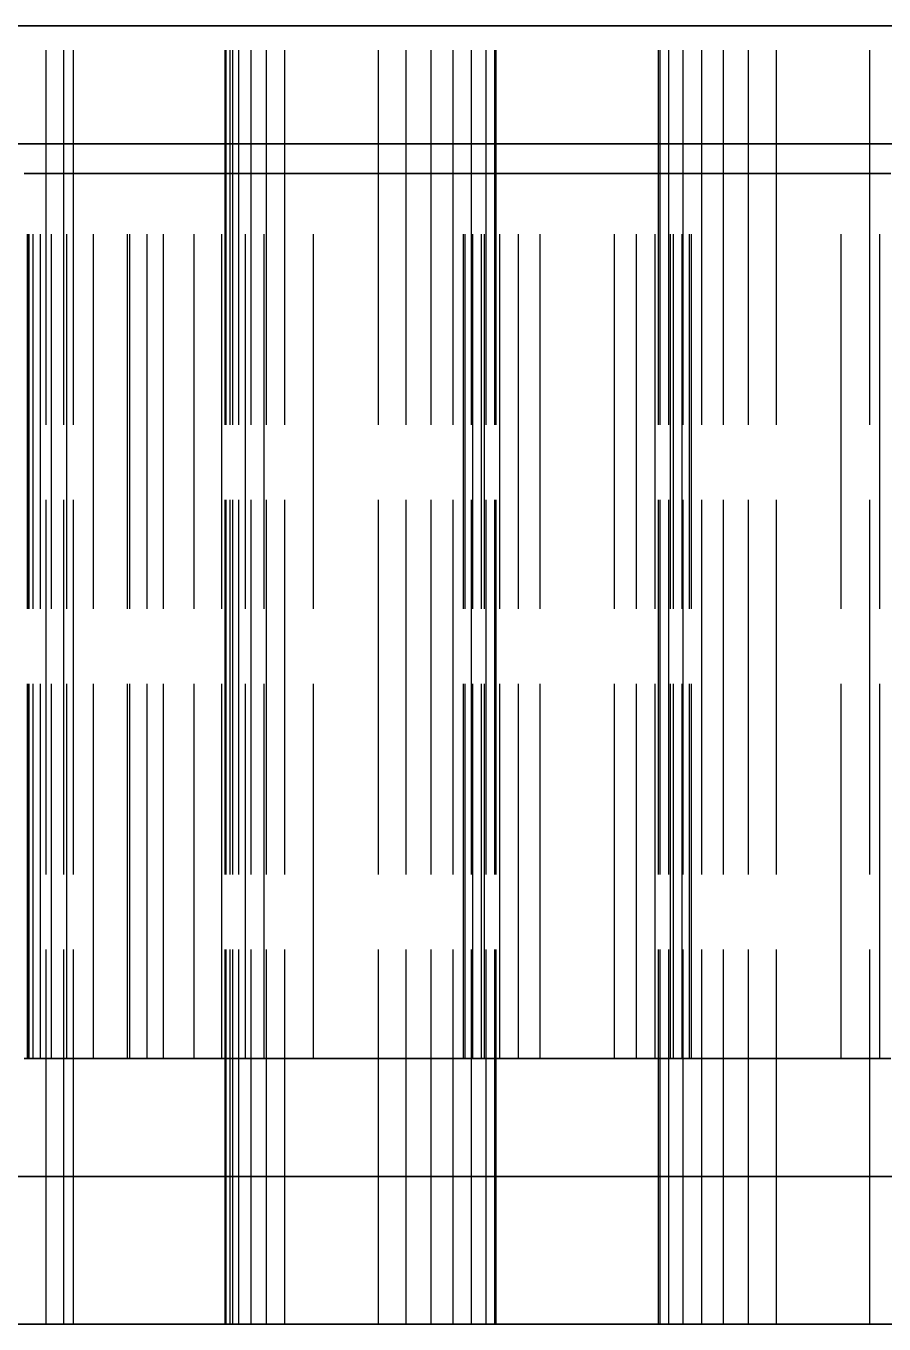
# Model space of a CAD drawing. Header units: millimetres. Extents: x -29 to 159, y -20 to 130.
# Drawn here: x 74.131 to 77.039, y 39.6 to 44 of the extents above; entities that cross this region are included whole.
import ezdxf

# ---------------------------------------------------------------- set-up
doc = ezdxf.new("R2010")
doc.units = ezdxf.units.MM
doc.linetypes.add('DASHED', pattern=[1.524, 1.27, -0.254])
doc.layers.add('HIDDEN', color=8, linetype='DASHED')

msp = doc.modelspace()

# ---------------------------------------------------------------- linework, layer by layer
at = {"layer": 'HIDDEN'}
for points in [[(79.92063, 44), (79.31746, 44), (78.71429, 44), (78.11111, 44), (77.50794, 44), (76.90476, 44), (76.30159, 44), (75.69841, 44), (75.09524, 44), (74.49206, 44), (73.88889, 44), (73.28571, 44), (72.68254, 44), (72.07937, 44), (71.47619, 44), (70.87302, 44), (70.26984, 44), (69.66667, 44), (69.06349, 44)], [(69.06349, 44), (69.36508, 44), (69.66667, 44), (69.96825, 44), (70.26984, 44), (70.57143, 44), (70.87302, 44), (71.1746, 44), (71.47619, 44), (71.77778, 44), (72.07937, 44), (72.38095, 44), (72.68254, 44), (72.98413, 44), (73.28571, 44), (73.5873, 44), (73.88889, 44), (74.19048, 44), (74.49206, 44), (74.79365, 44), (75.09524, 44), (75.39683, 44), (75.69841, 44), (76, 44)], [(74.19908, 44), (74.11947, 44)], [(74.11947, 44), (74.19908, 44)], [(74.25941, 44), (74.19908, 44)], [(74.19908, 44), (74.25941, 44)], [(74.19908, 39.6), (74.19908, 44)], [(74.19908, 39.6), (74.19908, 44)], [(74.29241, 44), (74.25941, 44)], [(74.25941, 44), (74.29241, 44)], [(74.25941, 39.6), (74.25941, 44)], [(74.25941, 39.6), (74.25941, 44)], [(74.83201, 44), (74.82344, 44), (74.81488, 44), (74.80631, 44), (74.79775, 44), (74.78918, 44), (74.78062, 44), (74.77205, 44), (74.76349, 44), (74.75492, 44), (74.74636, 44), (74.73779, 44), (74.72923, 44), (74.72066, 44), (74.7121, 44), (74.70353, 44), (74.69497, 44), (74.6864, 44), (74.67784, 44), (74.66927, 44), (74.66071, 44), (74.65214, 44), (74.64358, 44), (74.63501, 44), (74.62645, 44), (74.61788, 44), (74.60932, 44), (74.60075, 44), (74.59219, 44), (74.58362, 44), (74.57506, 44), (74.56649, 44), (74.55793, 44), (74.54936, 44), (74.5408, 44), (74.53223, 44), (74.52367, 44), (74.5151, 44), (74.50654, 44), (74.49797, 44), (74.48941, 44), (74.48084, 44), (74.47228, 44), (74.46371, 44), (74.45515, 44), (74.44658, 44), (74.43802, 44), (74.42945, 44), (74.42089, 44), (74.41232, 44), (74.40376, 44), (74.39519, 44), (74.38663, 44), (74.37806, 44), (74.3695, 44), (74.36093, 44), (74.35237, 44), (74.3438, 44), (74.33524, 44), (74.32667, 44), (74.31811, 44), (74.30954, 44), (74.30098, 44), (74.29241, 44)], [(74.29241, 44), (74.30098, 44), (74.30954, 44), (74.31811, 44), (74.32667, 44), (74.33524, 44), (74.3438, 44), (74.35237, 44), (74.36093, 44), (74.3695, 44), (74.37806, 44), (74.38663, 44), (74.39519, 44), (74.40376, 44), (74.41232, 44), (74.42089, 44), (74.42945, 44), (74.43802, 44), (74.44658, 44), (74.45515, 44), (74.46371, 44), (74.47228, 44), (74.48084, 44), (74.48941, 44), (74.49797, 44), (74.50654, 44), (74.5151, 44), (74.52367, 44), (74.53223, 44), (74.5408, 44), (74.54936, 44), (74.55793, 44), (74.56649, 44), (74.57506, 44), (74.58362, 44), (74.59219, 44), (74.60075, 44), (74.60932, 44), (74.61788, 44), (74.62645, 44), (74.63501, 44), (74.64358, 44), (74.65214, 44), (74.66071, 44), (74.66927, 44), (74.67784, 44), (74.6864, 44), (74.69497, 44), (74.70353, 44), (74.7121, 44), (74.72066, 44), (74.72923, 44), (74.73779, 44), (74.74636, 44), (74.75492, 44), (74.76349, 44), (74.77205, 44), (74.78062, 44), (74.78918, 44), (74.79775, 44), (74.80631, 44), (74.81488, 44), (74.82344, 44), (74.83201, 44)], [(74.29241, 39.6), (74.29241, 44)], [(74.29241, 39.6), (74.29241, 44)], [(74.82275, 44), (74.80627, 44)], [(74.80627, 44), (74.80943, 44)], [(74.80943, 44), (74.80627, 44)], [(74.80627, 44), (74.82275, 44)], [(74.80627, 39.6), (74.80627, 44)], [(74.80627, 39.6), (74.80627, 44)], [(74.80943, 44), (74.83201, 44)], [(74.83201, 44), (74.80943, 44)], [(74.80943, 39.6), (74.80943, 44)], [(74.80943, 39.6), (74.80943, 44)], [(74.85281, 44), (74.82275, 44)], [(74.82275, 44), (74.85281, 44)], [(74.82275, 39.6), (74.82275, 44)], [(74.82275, 39.6), (74.82275, 44)], [(74.83201, 39.6), (74.83201, 44)], [(74.83201, 39.6), (74.83201, 44)], [(74.89445, 44), (74.85281, 44)], [(74.85281, 44), (74.89445, 44)], [(74.85281, 39.6), (74.85281, 44)], [(74.85281, 39.6), (74.85281, 44)], [(74.9466, 44), (74.89445, 44)], [(74.89445, 44), (74.9466, 44)], [(74.89445, 39.6), (74.89445, 44)], [(74.89445, 39.6), (74.89445, 44)], [(75.00857, 44), (74.9466, 44)], [(74.9466, 44), (75.00857, 44)], [(74.9466, 39.6), (74.9466, 44)], [(74.9466, 39.6), (74.9466, 44)], [(75.32543, 44), (75.00857, 44)], [(75.00857, 44), (75.32543, 44)], [(75.00857, 39.6), (75.00857, 44)], [(75.00857, 39.6), (75.00857, 44)], [(75.41988, 44), (75.32543, 44)], [(75.32543, 44), (75.41988, 44)], [(75.32543, 39.6), (75.32543, 44)], [(75.32543, 39.6), (75.32543, 44)], [(75.50459, 44), (75.41988, 44)], [(75.41988, 44), (75.50459, 44)], [(75.41988, 39.6), (75.41988, 44)], [(75.41988, 39.6), (75.41988, 44)], [(75.57883, 44), (75.50459, 44)], [(75.50459, 44), (75.57883, 44)], [(75.50459, 39.6), (75.50459, 44)], [(75.50459, 39.6), (75.50459, 44)], [(75.64147, 44), (75.57883, 44)], [(75.57883, 44), (75.64147, 44)], [(75.57883, 39.6), (75.57883, 44)], [(75.57883, 39.6), (75.57883, 44)], [(75.69046, 44), (75.64147, 44)], [(75.64147, 44), (75.69046, 44)], [(75.64147, 39.6), (75.64147, 44)], [(75.64147, 39.6), (75.64147, 44)], [(75.7196, 44), (75.69046, 44)], [(75.69046, 44), (75.7196, 44)], [(75.69046, 39.6), (75.69046, 44)], [(75.69046, 39.6), (75.69046, 44)], [(75.7196, 44), (75.72492, 44)], [(75.72492, 44), (75.7196, 44)], [(75.7196, 39.6), (75.7196, 44)], [(75.7196, 39.6), (75.7196, 44)], [(76.27508, 44), (76.26635, 44), (76.25762, 44), (76.24888, 44), (76.24015, 44), (76.23142, 44), (76.22269, 44), (76.21395, 44), (76.20522, 44), (76.19649, 44), (76.18775, 44), (76.17902, 44), (76.17029, 44), (76.16156, 44), (76.15282, 44), (76.14409, 44), (76.13536, 44), (76.12663, 44), (76.11789, 44), (76.10916, 44), (76.10043, 44), (76.09169, 44), (76.08296, 44), (76.07423, 44), (76.0655, 44), (76.05676, 44), (76.04803, 44), (76.0393, 44), (76.03056, 44), (76.02183, 44), (76.0131, 44), (76.00437, 44), (75.99563, 44), (75.9869, 44), (75.97817, 44), (75.96944, 44), (75.9607, 44), (75.95197, 44), (75.94324, 44), (75.9345, 44), (75.92577, 44), (75.91704, 44), (75.90831, 44), (75.89957, 44), (75.89084, 44), (75.88211, 44), (75.87337, 44), (75.86464, 44), (75.85591, 44), (75.84718, 44), (75.83844, 44), (75.82971, 44), (75.82098, 44), (75.81225, 44), (75.80351, 44), (75.79478, 44), (75.78605, 44), (75.77731, 44), (75.76858, 44), (75.75985, 44), (75.75112, 44), (75.74238, 44), (75.73365, 44), (75.72492, 44)], [(76.27508, 44), (76.26635, 44), (76.25762, 44), (76.24888, 44), (76.24015, 44), (76.23142, 44), (76.22269, 44), (76.21395, 44), (76.20522, 44), (76.19649, 44), (76.18775, 44), (76.17902, 44), (76.17029, 44), (76.16156, 44), (76.15282, 44), (76.14409, 44), (76.13536, 44), (76.12663, 44), (76.11789, 44), (76.10916, 44), (76.10043, 44), (76.09169, 44), (76.08296, 44), (76.07423, 44), (76.0655, 44), (76.05676, 44), (76.04803, 44), (76.0393, 44), (76.03056, 44), (76.02183, 44), (76.0131, 44), (76.00437, 44), (75.99563, 44), (75.9869, 44), (75.97817, 44), (75.96944, 44), (75.9607, 44), (75.95197, 44), (75.94324, 44), (75.9345, 44), (75.92577, 44), (75.91704, 44), (75.90831, 44), (75.89957, 44), (75.89084, 44), (75.88211, 44), (75.87337, 44), (75.86464, 44), (75.85591, 44), (75.84718, 44), (75.83844, 44), (75.82971, 44), (75.82098, 44), (75.81225, 44), (75.80351, 44), (75.79478, 44), (75.78605, 44), (75.77731, 44), (75.76858, 44), (75.75985, 44), (75.75112, 44), (75.74238, 44), (75.73365, 44), (75.72492, 44)], [(75.72492, 39.6), (75.72492, 44)], [(75.72492, 39.6), (75.72492, 44)], [(76, 44), (76.30159, 44), (76.60317, 44), (76.90476, 44), (77.20635, 44), (77.50794, 44), (77.80952, 44), (78.11111, 44), (78.4127, 44), (78.71429, 44), (79.01587, 44), (79.31746, 44), (79.61905, 44)], [(76.27508, 44), (76.2804, 44)], [(76.2804, 44), (76.27508, 44)], [(76.27508, 39.6), (76.27508, 44)], [(76.27508, 39.6), (76.27508, 44)], [(76.2804, 44), (76.30954, 44)], [(76.30954, 44), (76.2804, 44)], [(76.2804, 39.6), (76.2804, 44)], [(76.2804, 39.6), (76.2804, 44)], [(76.30954, 44), (76.35853, 44)], [(76.35853, 44), (76.30954, 44)], [(76.30954, 39.6), (76.30954, 44)], [(76.30954, 39.6), (76.30954, 44)], [(76.35853, 44), (76.42117, 44)], [(76.42117, 44), (76.35853, 44)], [(76.35853, 39.6), (76.35853, 44)], [(76.35853, 39.6), (76.35853, 44)], [(76.42117, 44), (76.49541, 44)], [(76.49541, 44), (76.42117, 44)], [(76.42117, 39.6), (76.42117, 44)], [(76.42117, 39.6), (76.42117, 44)], [(76.49541, 44), (76.58012, 44)], [(76.58012, 44), (76.49541, 44)], [(76.49541, 39.6), (76.49541, 44)], [(76.49541, 39.6), (76.49541, 44)], [(76.58012, 44), (76.67457, 44)], [(76.67457, 44), (76.58012, 44)], [(76.58012, 39.6), (76.58012, 44)], [(76.58012, 39.6), (76.58012, 44)], [(76.67457, 44), (76.99143, 44)], [(76.99143, 44), (76.67457, 44)], [(76.67457, 39.6), (76.67457, 44)], [(76.67457, 39.6), (76.67457, 44)], [(76.99143, 44), (77.0534, 44)], [(77.0534, 44), (76.99143, 44)], [(76.99143, 39.6), (76.99143, 44)], [(76.99143, 39.6), (76.99143, 44)], [(77.04762, 43.6), (76.85714, 43.6), (76.66667, 43.6), (76.47619, 43.6), (76.28571, 43.6), (76.09524, 43.6), (75.90476, 43.6), (75.71429, 43.6), (75.52381, 43.6), (75.33333, 43.6), (75.14286, 43.6), (74.95238, 43.6), (74.7619, 43.6), (74.57143, 43.6), (74.38095, 43.6), (74.19048, 43.6), (74, 43.6)], [(77.04762, 43.6), (76.85714, 43.6), (76.66667, 43.6), (76.47619, 43.6), (76.28571, 43.6), (76.09524, 43.6), (75.90476, 43.6), (75.71429, 43.6), (75.52381, 43.6), (75.33333, 43.6), (75.14286, 43.6), (74.95238, 43.6), (74.7619, 43.6), (74.57143, 43.6), (74.38095, 43.6), (74.19048, 43.6), (74, 43.6)], [(77.09556, 43.6), (76.96667, 43.6), (76.83778, 43.6), (76.70889, 43.6), (76.58, 43.6), (76.45111, 43.6), (76.32222, 43.6), (76.19333, 43.6), (76.06444, 43.6), (75.93556, 43.6), (75.80667, 43.6), (75.67778, 43.6), (75.54889, 43.6), (75.42, 43.6), (75.29111, 43.6), (75.16222, 43.6), (75.03333, 43.6), (74.90444, 43.6), (74.77556, 43.6), (74.64667, 43.6), (74.51778, 43.6), (74.38889, 43.6), (74.26, 43.6), (74.13111, 43.6), (74.00222, 43.6)], [(77.22778, 43.6), (77.03889, 43.6), (76.85, 43.6), (76.66111, 43.6), (76.47222, 43.6), (76.28333, 43.6), (76.09444, 43.6), (75.90556, 43.6), (75.71667, 43.6), (75.52778, 43.6), (75.33889, 43.6), (75.15, 43.6), (74.96111, 43.6), (74.77222, 43.6), (74.58333, 43.6), (74.39444, 43.6), (74.20556, 43.6), (74.01667, 43.6)], [(74.06667, 43.6), (74.13111, 43.6), (74.19556, 43.6), (74.26, 43.6), (74.32444, 43.6), (74.38889, 43.6), (74.45333, 43.6), (74.51778, 43.6), (74.58222, 43.6), (74.64667, 43.6), (74.71111, 43.6), (74.77556, 43.6), (74.84, 43.6), (74.90444, 43.6), (74.96889, 43.6), (75.03333, 43.6), (75.09778, 43.6), (75.16222, 43.6), (75.22667, 43.6), (75.29111, 43.6), (75.35556, 43.6), (75.42, 43.6), (75.48444, 43.6), (75.54889, 43.6), (75.61333, 43.6), (75.67778, 43.6), (75.74222, 43.6), (75.80667, 43.6), (75.87111, 43.6), (75.93556, 43.6), (76, 43.6)], [(74.09524, 43.6), (74.19048, 43.6), (74.28571, 43.6), (74.38095, 43.6), (74.47619, 43.6), (74.57143, 43.6), (74.66667, 43.6), (74.7619, 43.6), (74.85714, 43.6), (74.95238, 43.6), (75.04762, 43.6), (75.14286, 43.6), (75.2381, 43.6), (75.33333, 43.6), (75.42857, 43.6), (75.52381, 43.6), (75.61905, 43.6), (75.71429, 43.6), (75.80952, 43.6), (75.90476, 43.6), (76, 43.6)], [(74.09524, 43.6), (74.19048, 43.6), (74.28571, 43.6), (74.38095, 43.6), (74.47619, 43.6), (74.57143, 43.6), (74.66667, 43.6), (74.7619, 43.6), (74.85714, 43.6), (74.95238, 43.6), (75.04762, 43.6), (75.14286, 43.6), (75.2381, 43.6), (75.33333, 43.6), (75.42857, 43.6), (75.52381, 43.6), (75.61905, 43.6), (75.71429, 43.6), (75.80952, 43.6), (75.90476, 43.6), (76, 43.6)], [(74.11111, 43.6), (74.20556, 43.6), (74.3, 43.6), (74.39444, 43.6), (74.48889, 43.6), (74.58333, 43.6), (74.67778, 43.6), (74.77222, 43.6), (74.86667, 43.6), (74.96111, 43.6), (75.05556, 43.6), (75.15, 43.6), (75.24444, 43.6), (75.33889, 43.6), (75.43333, 43.6), (75.52778, 43.6), (75.62222, 43.6), (75.71667, 43.6), (75.81111, 43.6), (75.90556, 43.6), (76, 43.6)], [(76, 43.6), (76.09524, 43.6), (76.19048, 43.6), (76.28571, 43.6), (76.38095, 43.6), (76.47619, 43.6), (76.57143, 43.6), (76.66667, 43.6), (76.7619, 43.6), (76.85714, 43.6), (76.95238, 43.6), (77.04762, 43.6)], [(76, 43.6), (76.09444, 43.6), (76.18889, 43.6), (76.28333, 43.6), (76.37778, 43.6), (76.47222, 43.6), (76.56667, 43.6), (76.66111, 43.6), (76.75556, 43.6), (76.85, 43.6), (76.94444, 43.6), (77.03889, 43.6), (77.13333, 43.6)], [(76, 43.6), (76.09524, 43.6), (76.19048, 43.6), (76.28571, 43.6), (76.38095, 43.6), (76.47619, 43.6), (76.57143, 43.6), (76.66667, 43.6), (76.7619, 43.6), (76.85714, 43.6), (76.95238, 43.6), (77.04762, 43.6)], [(76, 43.6), (76.06444, 43.6), (76.12889, 43.6), (76.19333, 43.6), (76.25778, 43.6), (76.32222, 43.6), (76.38667, 43.6), (76.45111, 43.6), (76.51556, 43.6), (76.58, 43.6), (76.64444, 43.6), (76.70889, 43.6), (76.77333, 43.6), (76.83778, 43.6), (76.90222, 43.6), (76.96667, 43.6), (77.03111, 43.6), (77.09556, 43.6)], [(74.12533, 43.5), (74.54184, 43.5)], [(74.54184, 43.5), (74.12533, 43.5)], [(74.13641, 43.5), (74.14199, 43.5)], [(74.14077, 43.5), (74.13641, 43.5)], [(74.13641, 43.5), (74.14077, 43.5)], [(74.14199, 43.5), (74.13641, 43.5)], [(74.13641, 40.5), (74.13641, 43.5)], [(74.13641, 40.5), (74.13641, 43.5)], [(74.15524, 43.5), (74.14077, 43.5)], [(74.14077, 43.5), (74.15524, 43.5)], [(74.14077, 40.5), (74.14077, 43.5)], [(74.14077, 40.5), (74.14077, 43.5)], [(74.14199, 43.5), (74.36028, 43.5)], [(74.36028, 43.5), (74.14199, 43.5)], [(74.14199, 40.5), (74.14199, 43.5)], [(74.14199, 40.5), (74.14199, 43.5)], [(74.18025, 43.5), (74.15524, 43.5)], [(74.15524, 43.5), (74.18025, 43.5)], [(74.15524, 40.5), (74.15524, 43.5)], [(74.15524, 40.5), (74.15524, 43.5)], [(74.21689, 43.5), (74.18025, 43.5)], [(74.18025, 43.5), (74.21689, 43.5)], [(74.18025, 40.5), (74.18025, 43.5)], [(74.18025, 40.5), (74.18025, 43.5)], [(74.26919, 43.5), (74.21689, 43.5)], [(74.21689, 43.5), (74.26919, 43.5)], [(74.21689, 40.5), (74.21689, 43.5)], [(74.21689, 40.5), (74.21689, 43.5)], [(74.54184, 43.5), (74.26919, 43.5)], [(74.26919, 43.5), (74.54184, 43.5)], [(74.26919, 40.5), (74.26919, 43.5)], [(74.26919, 40.5), (74.26919, 43.5)], [(74.36028, 43.5), (74.48299, 43.5)], [(74.48299, 43.5), (74.36028, 43.5)], [(74.36028, 40.5), (74.36028, 43.5)], [(74.36028, 40.5), (74.36028, 43.5)], [(77.025, 43.5), (76.98452, 43.5), (76.94405, 43.5), (76.90357, 43.5), (76.8631, 43.5), (76.82262, 43.5), (76.78214, 43.5), (76.74167, 43.5), (76.70119, 43.5), (76.66071, 43.5), (76.62024, 43.5), (76.57976, 43.5), (76.53929, 43.5), (76.49881, 43.5), (76.45833, 43.5), (76.41786, 43.5), (76.37738, 43.5), (76.3369, 43.5), (76.29643, 43.5), (76.25595, 43.5), (76.21548, 43.5), (76.175, 43.5), (76.13452, 43.5), (76.09405, 43.5), (76.05357, 43.5), (76.0131, 43.5), (75.97262, 43.5), (75.93214, 43.5), (75.89167, 43.5), (75.85119, 43.5), (75.81071, 43.5), (75.77024, 43.5), (75.72976, 43.5), (75.68929, 43.5), (75.64881, 43.5), (75.60833, 43.5), (75.56786, 43.5), (75.52738, 43.5), (75.4869, 43.5), (75.44643, 43.5), (75.40595, 43.5), (75.36548, 43.5), (75.325, 43.5), (75.28452, 43.5), (75.24405, 43.5), (75.20357, 43.5), (75.1631, 43.5), (75.12262, 43.5), (75.08214, 43.5), (75.04167, 43.5), (75.00119, 43.5), (74.96071, 43.5), (74.92024, 43.5), (74.87976, 43.5), (74.83929, 43.5), (74.79881, 43.5), (74.75833, 43.5), (74.71786, 43.5), (74.67738, 43.5), (74.6369, 43.5), (74.59643, 43.5), (74.55595, 43.5), (74.51548, 43.5), (74.475, 43.5)], [(74.475, 43.5), (74.51548, 43.5), (74.55595, 43.5), (74.59643, 43.5), (74.6369, 43.5), (74.67738, 43.5), (74.71786, 43.5), (74.75833, 43.5), (74.79881, 43.5), (74.83929, 43.5), (74.87976, 43.5), (74.92024, 43.5), (74.96071, 43.5), (75.00119, 43.5), (75.04167, 43.5), (75.08214, 43.5), (75.12262, 43.5), (75.1631, 43.5), (75.20357, 43.5), (75.24405, 43.5), (75.28452, 43.5), (75.325, 43.5), (75.36548, 43.5), (75.40595, 43.5), (75.44643, 43.5), (75.4869, 43.5), (75.52738, 43.5), (75.56786, 43.5), (75.60833, 43.5), (75.64881, 43.5), (75.68929, 43.5), (75.72976, 43.5), (75.77024, 43.5), (75.81071, 43.5), (75.85119, 43.5), (75.89167, 43.5), (75.93214, 43.5), (75.97262, 43.5), (76.0131, 43.5), (76.05357, 43.5), (76.09405, 43.5), (76.13452, 43.5), (76.175, 43.5), (76.21548, 43.5), (76.25595, 43.5), (76.29643, 43.5), (76.3369, 43.5), (76.37738, 43.5), (76.41786, 43.5), (76.45833, 43.5), (76.49881, 43.5), (76.53929, 43.5), (76.57976, 43.5), (76.62024, 43.5), (76.66071, 43.5), (76.70119, 43.5), (76.74167, 43.5), (76.78214, 43.5), (76.82262, 43.5), (76.8631, 43.5), (76.90357, 43.5), (76.94405, 43.5), (76.98452, 43.5), (77.025, 43.5)], [(74.475, 40.5), (74.475, 43.5)], [(74.48299, 43.5), (74.59681, 43.5)], [(74.59681, 43.5), (74.48299, 43.5)], [(74.48299, 40.5), (74.48299, 43.5)], [(74.48299, 40.5), (74.48299, 43.5)], [(74.54184, 40.5), (74.54184, 43.5)], [(74.54184, 40.5), (74.54184, 43.5)], [(74.59681, 43.5), (74.70097, 43.5)], [(74.70097, 43.5), (74.59681, 43.5)], [(74.59681, 40.5), (74.59681, 43.5)], [(74.59681, 40.5), (74.59681, 43.5)], [(74.70097, 43.5), (74.79441, 43.5)], [(74.79441, 43.5), (74.70097, 43.5)], [(74.70097, 40.5), (74.70097, 43.5)], [(74.70097, 40.5), (74.70097, 43.5)], [(74.79441, 43.5), (74.87529, 43.5)], [(74.87529, 43.5), (74.79441, 43.5)], [(74.79441, 40.5), (74.79441, 43.5)], [(74.79441, 40.5), (74.79441, 43.5)], [(74.87529, 43.5), (74.93832, 43.5)], [(74.93832, 43.5), (74.87529, 43.5)], [(74.87529, 40.5), (74.87529, 43.5)], [(74.87529, 40.5), (74.87529, 43.5)], [(74.93832, 43.5), (75.10556, 43.5)], [(75.10556, 43.5), (74.93832, 43.5)], [(74.93832, 40.5), (74.93832, 43.5)], [(74.93832, 40.5), (74.93832, 43.5)], [(75.10556, 40.5), (75.10556, 43.5)], [(75.10556, 43.5), (75.67453, 43.5)], [(75.67453, 43.5), (75.10556, 43.5)], [(75.10556, 40.5), (75.10556, 43.5)], [(75.61368, 40.5), (75.61368, 43.5)], [(75.67453, 43.5), (75.61368, 43.5)], [(75.61368, 43.5), (75.61987, 43.5)], [(75.61368, 43.5), (75.67453, 43.5)], [(75.61987, 43.5), (75.61368, 43.5)], [(75.61368, 40.5), (75.61368, 43.5)], [(75.61987, 40.5), (75.61987, 43.5)], [(75.61987, 43.5), (75.64542, 43.5)], [(75.64542, 43.5), (75.61987, 43.5)], [(75.61987, 40.5), (75.61987, 43.5)], [(75.64542, 43.5), (75.68492, 43.5)], [(75.68492, 43.5), (75.64542, 43.5)], [(75.64542, 40.5), (75.64542, 43.5)], [(75.64542, 40.5), (75.64542, 43.5)], [(75.67453, 40.5), (75.67453, 43.5)], [(75.67453, 40.5), (75.67453, 43.5)], [(75.68492, 43.5), (75.73671, 43.5)], [(75.73671, 43.5), (75.68492, 43.5)], [(75.68492, 40.5), (75.68492, 43.5)], [(75.68492, 40.5), (75.68492, 43.5)], [(75.73671, 43.5), (75.7999, 43.5)], [(75.7999, 43.5), (75.73671, 43.5)], [(75.73671, 40.5), (75.73671, 43.5)], [(75.73671, 40.5), (75.73671, 43.5)], [(75.7999, 43.5), (75.87397, 43.5)], [(75.87397, 43.5), (75.7999, 43.5)], [(75.7999, 40.5), (75.7999, 43.5)], [(75.7999, 40.5), (75.7999, 43.5)], [(75.87397, 43.5), (76.12603, 43.5)], [(76.12603, 43.5), (75.87397, 43.5)], [(75.87397, 40.5), (75.87397, 43.5)], [(75.87397, 40.5), (75.87397, 43.5)], [(76.12603, 43.5), (76.2001, 43.5)], [(76.2001, 43.5), (76.12603, 43.5)], [(76.12603, 40.5), (76.12603, 43.5)], [(76.12603, 40.5), (76.12603, 43.5)], [(76.2001, 43.5), (76.26329, 43.5)], [(76.26329, 43.5), (76.2001, 43.5)], [(76.2001, 40.5), (76.2001, 43.5)], [(76.2001, 40.5), (76.2001, 43.5)], [(76.26329, 43.5), (76.31508, 43.5)], [(76.31508, 43.5), (76.26329, 43.5)], [(76.26329, 40.5), (76.26329, 43.5)], [(76.26329, 40.5), (76.26329, 43.5)], [(76.31508, 43.5), (76.35458, 43.5)], [(76.35458, 43.5), (76.31508, 43.5)], [(76.31508, 40.5), (76.31508, 43.5)], [(76.31508, 40.5), (76.31508, 43.5)], [(76.38632, 43.5), (76.32547, 43.5)], [(76.32547, 43.5), (76.89444, 43.5)], [(76.89444, 43.5), (76.32547, 43.5)], [(76.32547, 43.5), (76.38632, 43.5)], [(76.32547, 40.5), (76.32547, 43.5)], [(76.32547, 40.5), (76.32547, 43.5)], [(76.35458, 43.5), (76.38013, 43.5)], [(76.38013, 43.5), (76.35458, 43.5)], [(76.35458, 40.5), (76.35458, 43.5)], [(76.35458, 40.5), (76.35458, 43.5)], [(76.38013, 43.5), (76.38632, 43.5)], [(76.38632, 43.5), (76.38013, 43.5)], [(76.38013, 40.5), (76.38013, 43.5)], [(76.38013, 40.5), (76.38013, 43.5)], [(76.38632, 40.5), (76.38632, 43.5)], [(76.38632, 40.5), (76.38632, 43.5)], [(76.89444, 43.5), (77.06168, 43.5)], [(77.06168, 43.5), (76.89444, 43.5)], [(76.89444, 40.5), (76.89444, 43.5)], [(76.89444, 40.5), (76.89444, 43.5)], [(77.025, 40.5), (77.025, 43.5)], [(77.025, 40.5), (77.025, 43.5)], [(74.12533, 40.5), (74.54184, 40.5)], [(74.54184, 40.5), (74.12533, 40.5)], [(74.13641, 40.5), (74.14199, 40.5)], [(74.14077, 40.5), (74.13641, 40.5)], [(74.13641, 40.5), (74.14077, 40.5)], [(74.14199, 40.5), (74.13641, 40.5)], [(74.15524, 40.5), (74.14077, 40.5)], [(74.14077, 40.5), (74.15524, 40.5)], [(74.14199, 40.5), (74.36028, 40.5)], [(74.36028, 40.5), (74.14199, 40.5)], [(74.18025, 40.5), (74.15524, 40.5)], [(74.15524, 40.5), (74.18025, 40.5)], [(74.21689, 40.5), (74.18025, 40.5)], [(74.18025, 40.5), (74.21689, 40.5)], [(74.26919, 40.5), (74.21689, 40.5)], [(74.21689, 40.5), (74.26919, 40.5)], [(74.54184, 40.5), (74.26919, 40.5)], [(74.26919, 40.5), (74.54184, 40.5)], [(74.36028, 40.5), (74.48299, 40.5)], [(74.48299, 40.5), (74.36028, 40.5)], [(77.025, 40.5), (76.98452, 40.5), (76.94405, 40.5), (76.90357, 40.5), (76.8631, 40.5), (76.82262, 40.5), (76.78214, 40.5), (76.74167, 40.5), (76.70119, 40.5), (76.66071, 40.5), (76.62024, 40.5), (76.57976, 40.5), (76.53929, 40.5), (76.49881, 40.5), (76.45833, 40.5), (76.41786, 40.5), (76.37738, 40.5), (76.3369, 40.5), (76.29643, 40.5), (76.25595, 40.5), (76.21548, 40.5), (76.175, 40.5), (76.13452, 40.5), (76.09405, 40.5), (76.05357, 40.5), (76.0131, 40.5), (75.97262, 40.5), (75.93214, 40.5), (75.89167, 40.5), (75.85119, 40.5), (75.81071, 40.5), (75.77024, 40.5), (75.72976, 40.5), (75.68929, 40.5), (75.64881, 40.5), (75.60833, 40.5), (75.56786, 40.5), (75.52738, 40.5), (75.4869, 40.5), (75.44643, 40.5), (75.40595, 40.5), (75.36548, 40.5), (75.325, 40.5), (75.28452, 40.5), (75.24405, 40.5), (75.20357, 40.5), (75.1631, 40.5), (75.12262, 40.5), (75.08214, 40.5), (75.04167, 40.5), (75.00119, 40.5), (74.96071, 40.5), (74.92024, 40.5), (74.87976, 40.5), (74.83929, 40.5), (74.79881, 40.5), (74.75833, 40.5), (74.71786, 40.5), (74.67738, 40.5), (74.6369, 40.5), (74.59643, 40.5), (74.55595, 40.5), (74.51548, 40.5), (74.475, 40.5)], [(74.475, 40.5), (74.51548, 40.5), (74.55595, 40.5), (74.59643, 40.5), (74.6369, 40.5), (74.67738, 40.5), (74.71786, 40.5), (74.75833, 40.5), (74.79881, 40.5), (74.83929, 40.5), (74.87976, 40.5), (74.92024, 40.5), (74.96071, 40.5), (75.00119, 40.5), (75.04167, 40.5), (75.08214, 40.5), (75.12262, 40.5), (75.1631, 40.5), (75.20357, 40.5), (75.24405, 40.5), (75.28452, 40.5), (75.325, 40.5), (75.36548, 40.5), (75.40595, 40.5), (75.44643, 40.5), (75.4869, 40.5), (75.52738, 40.5), (75.56786, 40.5), (75.60833, 40.5), (75.64881, 40.5), (75.68929, 40.5), (75.72976, 40.5), (75.77024, 40.5), (75.81071, 40.5), (75.85119, 40.5), (75.89167, 40.5), (75.93214, 40.5), (75.97262, 40.5), (76.0131, 40.5), (76.05357, 40.5), (76.09405, 40.5), (76.13452, 40.5), (76.175, 40.5), (76.21548, 40.5), (76.25595, 40.5), (76.29643, 40.5), (76.3369, 40.5), (76.37738, 40.5), (76.41786, 40.5), (76.45833, 40.5), (76.49881, 40.5), (76.53929, 40.5), (76.57976, 40.5), (76.62024, 40.5), (76.66071, 40.5), (76.70119, 40.5), (76.74167, 40.5), (76.78214, 40.5), (76.82262, 40.5), (76.8631, 40.5), (76.90357, 40.5), (76.94405, 40.5), (76.98452, 40.5), (77.025, 40.5)], [(74.48299, 40.5), (74.59681, 40.5)], [(74.59681, 40.5), (74.48299, 40.5)], [(74.59681, 40.5), (74.70097, 40.5)], [(74.70097, 40.5), (74.59681, 40.5)], [(74.70097, 40.5), (74.79441, 40.5)], [(74.79441, 40.5), (74.70097, 40.5)], [(74.79441, 40.5), (74.87529, 40.5)], [(74.87529, 40.5), (74.79441, 40.5)], [(74.87529, 40.5), (74.93832, 40.5)], [(74.93832, 40.5), (74.87529, 40.5)], [(74.93832, 40.5), (75.10556, 40.5)], [(75.10556, 40.5), (74.93832, 40.5)], [(75.10556, 40.5), (75.67453, 40.5)], [(75.67453, 40.5), (75.10556, 40.5)], [(75.67453, 40.5), (75.61368, 40.5)], [(75.61368, 40.5), (75.61987, 40.5)], [(75.61368, 40.5), (75.67453, 40.5)], [(75.61987, 40.5), (75.61368, 40.5)], [(75.61987, 40.5), (75.64542, 40.5)], [(75.64542, 40.5), (75.61987, 40.5)], [(75.64542, 40.5), (75.68492, 40.5)], [(75.68492, 40.5), (75.64542, 40.5)], [(75.68492, 40.5), (75.73671, 40.5)], [(75.73671, 40.5), (75.68492, 40.5)], [(75.73671, 40.5), (75.7999, 40.5)], [(75.7999, 40.5), (75.73671, 40.5)], [(75.7999, 40.5), (75.87397, 40.5)], [(75.87397, 40.5), (75.7999, 40.5)], [(75.87397, 40.5), (76.12603, 40.5)], [(76.12603, 40.5), (75.87397, 40.5)], [(76.12603, 40.5), (76.2001, 40.5)], [(76.2001, 40.5), (76.12603, 40.5)], [(76.2001, 40.5), (76.26329, 40.5)], [(76.26329, 40.5), (76.2001, 40.5)], [(76.26329, 40.5), (76.31508, 40.5)], [(76.31508, 40.5), (76.26329, 40.5)], [(76.31508, 40.5), (76.35458, 40.5)], [(76.35458, 40.5), (76.31508, 40.5)], [(76.38632, 40.5), (76.32547, 40.5)], [(76.32547, 40.5), (76.89444, 40.5)], [(76.89444, 40.5), (76.32547, 40.5)], [(76.32547, 40.5), (76.38632, 40.5)], [(76.35458, 40.5), (76.38013, 40.5)], [(76.38013, 40.5), (76.35458, 40.5)], [(76.38013, 40.5), (76.38632, 40.5)], [(76.38632, 40.5), (76.38013, 40.5)], [(76.89444, 40.5), (77.06168, 40.5)], [(77.06168, 40.5), (76.89444, 40.5)], [(77.04762, 40.1), (76.85714, 40.1), (76.66667, 40.1), (76.47619, 40.1), (76.28571, 40.1), (76.09524, 40.1), (75.90476, 40.1), (75.71429, 40.1), (75.52381, 40.1), (75.33333, 40.1), (75.14286, 40.1), (74.95238, 40.1), (74.7619, 40.1), (74.57143, 40.1), (74.38095, 40.1), (74.19048, 40.1), (74, 40.1)], [(77.04762, 40.1), (76.85714, 40.1), (76.66667, 40.1), (76.47619, 40.1), (76.28571, 40.1), (76.09524, 40.1), (75.90476, 40.1), (75.71429, 40.1), (75.52381, 40.1), (75.33333, 40.1), (75.14286, 40.1), (74.95238, 40.1), (74.7619, 40.1), (74.57143, 40.1), (74.38095, 40.1), (74.19048, 40.1), (74, 40.1)], [(77.09556, 40.1), (76.96667, 40.1), (76.83778, 40.1), (76.70889, 40.1), (76.58, 40.1), (76.45111, 40.1), (76.32222, 40.1), (76.19333, 40.1), (76.06444, 40.1), (75.93556, 40.1), (75.80667, 40.1), (75.67778, 40.1), (75.54889, 40.1), (75.42, 40.1), (75.29111, 40.1), (75.16222, 40.1), (75.03333, 40.1), (74.90444, 40.1), (74.77556, 40.1), (74.64667, 40.1), (74.51778, 40.1), (74.38889, 40.1), (74.26, 40.1), (74.13111, 40.1), (74.00222, 40.1)], [(77.09365, 40.1), (76.9254, 40.1), (76.75714, 40.1), (76.58889, 40.1), (76.42063, 40.1), (76.25238, 40.1), (76.08413, 40.1), (75.91587, 40.1), (75.74762, 40.1), (75.57937, 40.1), (75.41111, 40.1), (75.24286, 40.1), (75.0746, 40.1), (74.90635, 40.1), (74.7381, 40.1), (74.56984, 40.1), (74.40159, 40.1), (74.23333, 40.1), (74.06508, 40.1)], [(74.06508, 40.1), (74.14921, 40.1), (74.23333, 40.1), (74.31746, 40.1), (74.40159, 40.1), (74.48571, 40.1), (74.56984, 40.1), (74.65397, 40.1), (74.7381, 40.1), (74.82222, 40.1), (74.90635, 40.1), (74.99048, 40.1), (75.0746, 40.1), (75.15873, 40.1), (75.24286, 40.1), (75.32698, 40.1), (75.41111, 40.1), (75.49524, 40.1), (75.57937, 40.1), (75.66349, 40.1), (75.74762, 40.1), (75.83175, 40.1), (75.91587, 40.1), (76, 40.1)], [(74.06667, 40.1), (74.13111, 40.1), (74.19556, 40.1), (74.26, 40.1), (74.32444, 40.1), (74.38889, 40.1), (74.45333, 40.1), (74.51778, 40.1), (74.58222, 40.1), (74.64667, 40.1), (74.71111, 40.1), (74.77556, 40.1), (74.84, 40.1), (74.90444, 40.1), (74.96889, 40.1), (75.03333, 40.1), (75.09778, 40.1), (75.16222, 40.1), (75.22667, 40.1), (75.29111, 40.1), (75.35556, 40.1), (75.42, 40.1), (75.48444, 40.1), (75.54889, 40.1), (75.61333, 40.1), (75.67778, 40.1), (75.74222, 40.1), (75.80667, 40.1), (75.87111, 40.1), (75.93556, 40.1), (76, 40.1)], [(74.09524, 40.1), (74.19048, 40.1), (74.28571, 40.1), (74.38095, 40.1), (74.47619, 40.1), (74.57143, 40.1), (74.66667, 40.1), (74.7619, 40.1), (74.85714, 40.1), (74.95238, 40.1), (75.04762, 40.1), (75.14286, 40.1), (75.2381, 40.1), (75.33333, 40.1), (75.42857, 40.1), (75.52381, 40.1), (75.61905, 40.1), (75.71429, 40.1), (75.80952, 40.1), (75.90476, 40.1), (76, 40.1)], [(74.09524, 40.1), (74.19048, 40.1), (74.28571, 40.1), (74.38095, 40.1), (74.47619, 40.1), (74.57143, 40.1), (74.66667, 40.1), (74.7619, 40.1), (74.85714, 40.1), (74.95238, 40.1), (75.04762, 40.1), (75.14286, 40.1), (75.2381, 40.1), (75.33333, 40.1), (75.42857, 40.1), (75.52381, 40.1), (75.61905, 40.1), (75.71429, 40.1), (75.80952, 40.1), (75.90476, 40.1), (76, 40.1)], [(76, 40.1), (76.08413, 40.1), (76.16825, 40.1), (76.25238, 40.1), (76.33651, 40.1), (76.42063, 40.1), (76.50476, 40.1), (76.58889, 40.1), (76.67302, 40.1), (76.75714, 40.1), (76.84127, 40.1), (76.9254, 40.1), (77.00952, 40.1), (77.09365, 40.1)], [(76, 40.1), (76.09524, 40.1), (76.19048, 40.1), (76.28571, 40.1), (76.38095, 40.1), (76.47619, 40.1), (76.57143, 40.1), (76.66667, 40.1), (76.7619, 40.1), (76.85714, 40.1), (76.95238, 40.1), (77.04762, 40.1)], [(76, 40.1), (76.09524, 40.1), (76.19048, 40.1), (76.28571, 40.1), (76.38095, 40.1), (76.47619, 40.1), (76.57143, 40.1), (76.66667, 40.1), (76.7619, 40.1), (76.85714, 40.1), (76.95238, 40.1), (77.04762, 40.1)], [(76, 40.1), (76.06444, 40.1), (76.12889, 40.1), (76.19333, 40.1), (76.25778, 40.1), (76.32222, 40.1), (76.38667, 40.1), (76.45111, 40.1), (76.51556, 40.1), (76.58, 40.1), (76.64444, 40.1), (76.70889, 40.1), (76.77333, 40.1), (76.83778, 40.1), (76.90222, 40.1), (76.96667, 40.1), (77.03111, 40.1), (77.09556, 40.1)], [(77.09365, 39.6), (76.9254, 39.6), (76.75714, 39.6), (76.58889, 39.6), (76.42063, 39.6), (76.25238, 39.6), (76.08413, 39.6), (75.91587, 39.6), (75.74762, 39.6), (75.57937, 39.6), (75.41111, 39.6), (75.24286, 39.6), (75.0746, 39.6), (74.90635, 39.6), (74.7381, 39.6), (74.56984, 39.6), (74.40159, 39.6), (74.23333, 39.6), (74.06508, 39.6)], [(74.06508, 39.6), (74.14921, 39.6), (74.23333, 39.6), (74.31746, 39.6), (74.40159, 39.6), (74.48571, 39.6), (74.56984, 39.6), (74.65397, 39.6), (74.7381, 39.6), (74.82222, 39.6), (74.90635, 39.6), (74.99048, 39.6), (75.0746, 39.6), (75.15873, 39.6), (75.24286, 39.6), (75.32698, 39.6), (75.41111, 39.6), (75.49524, 39.6), (75.57937, 39.6), (75.66349, 39.6), (75.74762, 39.6), (75.83175, 39.6), (75.91587, 39.6), (76, 39.6)], [(74.11947, 39.6), (74.19908, 39.6)], [(74.19908, 39.6), (74.11947, 39.6)], [(74.19908, 39.6), (74.25941, 39.6)], [(74.25941, 39.6), (74.19908, 39.6)], [(74.25941, 39.6), (74.29241, 39.6)], [(74.29241, 39.6), (74.25941, 39.6)], [(74.29241, 39.6), (74.30098, 39.6), (74.30954, 39.6), (74.31811, 39.6), (74.32667, 39.6), (74.33524, 39.6), (74.3438, 39.6), (74.35237, 39.6), (74.36093, 39.6), (74.3695, 39.6), (74.37806, 39.6), (74.38663, 39.6), (74.39519, 39.6), (74.40376, 39.6), (74.41232, 39.6), (74.42089, 39.6), (74.42945, 39.6), (74.43802, 39.6), (74.44658, 39.6), (74.45515, 39.6), (74.46371, 39.6), (74.47228, 39.6), (74.48084, 39.6), (74.48941, 39.6), (74.49797, 39.6), (74.50654, 39.6), (74.5151, 39.6), (74.52367, 39.6), (74.53223, 39.6), (74.5408, 39.6), (74.54936, 39.6), (74.55793, 39.6), (74.56649, 39.6), (74.57506, 39.6), (74.58362, 39.6), (74.59219, 39.6), (74.60075, 39.6), (74.60932, 39.6), (74.61788, 39.6), (74.62645, 39.6), (74.63501, 39.6), (74.64358, 39.6), (74.65214, 39.6), (74.66071, 39.6), (74.66927, 39.6), (74.67784, 39.6), (74.6864, 39.6), (74.69497, 39.6), (74.70353, 39.6), (74.7121, 39.6), (74.72066, 39.6), (74.72923, 39.6), (74.73779, 39.6), (74.74636, 39.6), (74.75492, 39.6), (74.76349, 39.6), (74.77205, 39.6), (74.78062, 39.6), (74.78918, 39.6), (74.79775, 39.6), (74.80631, 39.6), (74.81488, 39.6), (74.82344, 39.6), (74.83201, 39.6)], [(74.83201, 39.6), (74.82344, 39.6), (74.81488, 39.6), (74.80631, 39.6), (74.79775, 39.6), (74.78918, 39.6), (74.78062, 39.6), (74.77205, 39.6), (74.76349, 39.6), (74.75492, 39.6), (74.74636, 39.6), (74.73779, 39.6), (74.72923, 39.6), (74.72066, 39.6), (74.7121, 39.6), (74.70353, 39.6), (74.69497, 39.6), (74.6864, 39.6), (74.67784, 39.6), (74.66927, 39.6), (74.66071, 39.6), (74.65214, 39.6), (74.64358, 39.6), (74.63501, 39.6), (74.62645, 39.6), (74.61788, 39.6), (74.60932, 39.6), (74.60075, 39.6), (74.59219, 39.6), (74.58362, 39.6), (74.57506, 39.6), (74.56649, 39.6), (74.55793, 39.6), (74.54936, 39.6), (74.5408, 39.6), (74.53223, 39.6), (74.52367, 39.6), (74.5151, 39.6), (74.50654, 39.6), (74.49797, 39.6), (74.48941, 39.6), (74.48084, 39.6), (74.47228, 39.6), (74.46371, 39.6), (74.45515, 39.6), (74.44658, 39.6), (74.43802, 39.6), (74.42945, 39.6), (74.42089, 39.6), (74.41232, 39.6), (74.40376, 39.6), (74.39519, 39.6), (74.38663, 39.6), (74.37806, 39.6), (74.3695, 39.6), (74.36093, 39.6), (74.35237, 39.6), (74.3438, 39.6), (74.33524, 39.6), (74.32667, 39.6), (74.31811, 39.6), (74.30954, 39.6), (74.30098, 39.6), (74.29241, 39.6)], [(74.80627, 39.6), (74.82275, 39.6)], [(74.80943, 39.6), (74.80627, 39.6)], [(74.80627, 39.6), (74.80943, 39.6)], [(74.82275, 39.6), (74.80627, 39.6)], [(74.83201, 39.6), (74.80943, 39.6)], [(74.80943, 39.6), (74.83201, 39.6)], [(74.82275, 39.6), (74.85281, 39.6)], [(74.85281, 39.6), (74.82275, 39.6)], [(74.85281, 39.6), (74.89445, 39.6)], [(74.89445, 39.6), (74.85281, 39.6)], [(74.89445, 39.6), (74.9466, 39.6)], [(74.9466, 39.6), (74.89445, 39.6)], [(74.9466, 39.6), (75.00857, 39.6)], [(75.00857, 39.6), (74.9466, 39.6)], [(75.00857, 39.6), (75.32543, 39.6)], [(75.32543, 39.6), (75.00857, 39.6)], [(75.32543, 39.6), (75.41988, 39.6)], [(75.41988, 39.6), (75.32543, 39.6)], [(75.41988, 39.6), (75.50459, 39.6)], [(75.50459, 39.6), (75.41988, 39.6)], [(75.50459, 39.6), (75.57883, 39.6)], [(75.57883, 39.6), (75.50459, 39.6)], [(75.57883, 39.6), (75.64147, 39.6)], [(75.64147, 39.6), (75.57883, 39.6)], [(75.64147, 39.6), (75.69046, 39.6)], [(75.69046, 39.6), (75.64147, 39.6)], [(75.69046, 39.6), (75.7196, 39.6)], [(75.7196, 39.6), (75.69046, 39.6)], [(75.7196, 39.6), (75.72492, 39.6)], [(75.72492, 39.6), (75.7196, 39.6)], [(76.27508, 39.6), (76.26635, 39.6), (76.25762, 39.6), (76.24888, 39.6), (76.24015, 39.6), (76.23142, 39.6), (76.22269, 39.6), (76.21395, 39.6), (76.20522, 39.6), (76.19649, 39.6), (76.18775, 39.6), (76.17902, 39.6), (76.17029, 39.6), (76.16156, 39.6), (76.15282, 39.6), (76.14409, 39.6), (76.13536, 39.6), (76.12663, 39.6), (76.11789, 39.6), (76.10916, 39.6), (76.10043, 39.6), (76.09169, 39.6), (76.08296, 39.6), (76.07423, 39.6), (76.0655, 39.6), (76.05676, 39.6), (76.04803, 39.6), (76.0393, 39.6), (76.03056, 39.6), (76.02183, 39.6), (76.0131, 39.6), (76.00437, 39.6), (75.99563, 39.6), (75.9869, 39.6), (75.97817, 39.6), (75.96944, 39.6), (75.9607, 39.6), (75.95197, 39.6), (75.94324, 39.6), (75.9345, 39.6), (75.92577, 39.6), (75.91704, 39.6), (75.90831, 39.6), (75.89957, 39.6), (75.89084, 39.6), (75.88211, 39.6), (75.87337, 39.6), (75.86464, 39.6), (75.85591, 39.6), (75.84718, 39.6), (75.83844, 39.6), (75.82971, 39.6), (75.82098, 39.6), (75.81225, 39.6), (75.80351, 39.6), (75.79478, 39.6), (75.78605, 39.6), (75.77731, 39.6), (75.76858, 39.6), (75.75985, 39.6), (75.75112, 39.6), (75.74238, 39.6), (75.73365, 39.6), (75.72492, 39.6)], [(76.27508, 39.6), (76.26635, 39.6), (76.25762, 39.6), (76.24888, 39.6), (76.24015, 39.6), (76.23142, 39.6), (76.22269, 39.6), (76.21395, 39.6), (76.20522, 39.6), (76.19649, 39.6), (76.18775, 39.6), (76.17902, 39.6), (76.17029, 39.6), (76.16156, 39.6), (76.15282, 39.6), (76.14409, 39.6), (76.13536, 39.6), (76.12663, 39.6), (76.11789, 39.6), (76.10916, 39.6), (76.10043, 39.6), (76.09169, 39.6), (76.08296, 39.6), (76.07423, 39.6), (76.0655, 39.6), (76.05676, 39.6), (76.04803, 39.6), (76.0393, 39.6), (76.03056, 39.6), (76.02183, 39.6), (76.0131, 39.6), (76.00437, 39.6), (75.99563, 39.6), (75.9869, 39.6), (75.97817, 39.6), (75.96944, 39.6), (75.9607, 39.6), (75.95197, 39.6), (75.94324, 39.6), (75.9345, 39.6), (75.92577, 39.6), (75.91704, 39.6), (75.90831, 39.6), (75.89957, 39.6), (75.89084, 39.6), (75.88211, 39.6), (75.87337, 39.6), (75.86464, 39.6), (75.85591, 39.6), (75.84718, 39.6), (75.83844, 39.6), (75.82971, 39.6), (75.82098, 39.6), (75.81225, 39.6), (75.80351, 39.6), (75.79478, 39.6), (75.78605, 39.6), (75.77731, 39.6), (75.76858, 39.6), (75.75985, 39.6), (75.75112, 39.6), (75.74238, 39.6), (75.73365, 39.6), (75.72492, 39.6)], [(76, 39.6), (76.08413, 39.6), (76.16825, 39.6), (76.25238, 39.6), (76.33651, 39.6), (76.42063, 39.6), (76.50476, 39.6), (76.58889, 39.6), (76.67302, 39.6), (76.75714, 39.6), (76.84127, 39.6), (76.9254, 39.6), (77.00952, 39.6), (77.09365, 39.6)], [(76.2804, 39.6), (76.27508, 39.6)], [(76.27508, 39.6), (76.2804, 39.6)], [(76.30954, 39.6), (76.2804, 39.6)], [(76.2804, 39.6), (76.30954, 39.6)], [(76.35853, 39.6), (76.30954, 39.6)], [(76.30954, 39.6), (76.35853, 39.6)], [(76.42117, 39.6), (76.35853, 39.6)], [(76.35853, 39.6), (76.42117, 39.6)], [(76.49541, 39.6), (76.42117, 39.6)], [(76.42117, 39.6), (76.49541, 39.6)], [(76.58012, 39.6), (76.49541, 39.6)], [(76.49541, 39.6), (76.58012, 39.6)], [(76.67457, 39.6), (76.58012, 39.6)], [(76.58012, 39.6), (76.67457, 39.6)], [(76.99143, 39.6), (76.67457, 39.6)], [(76.67457, 39.6), (76.99143, 39.6)], [(77.0534, 39.6), (76.99143, 39.6)], [(76.99143, 39.6), (77.0534, 39.6)]]:
    msp.add_lwpolyline(points, dxfattribs=at)

doc.saveas('drawing.dxf')
